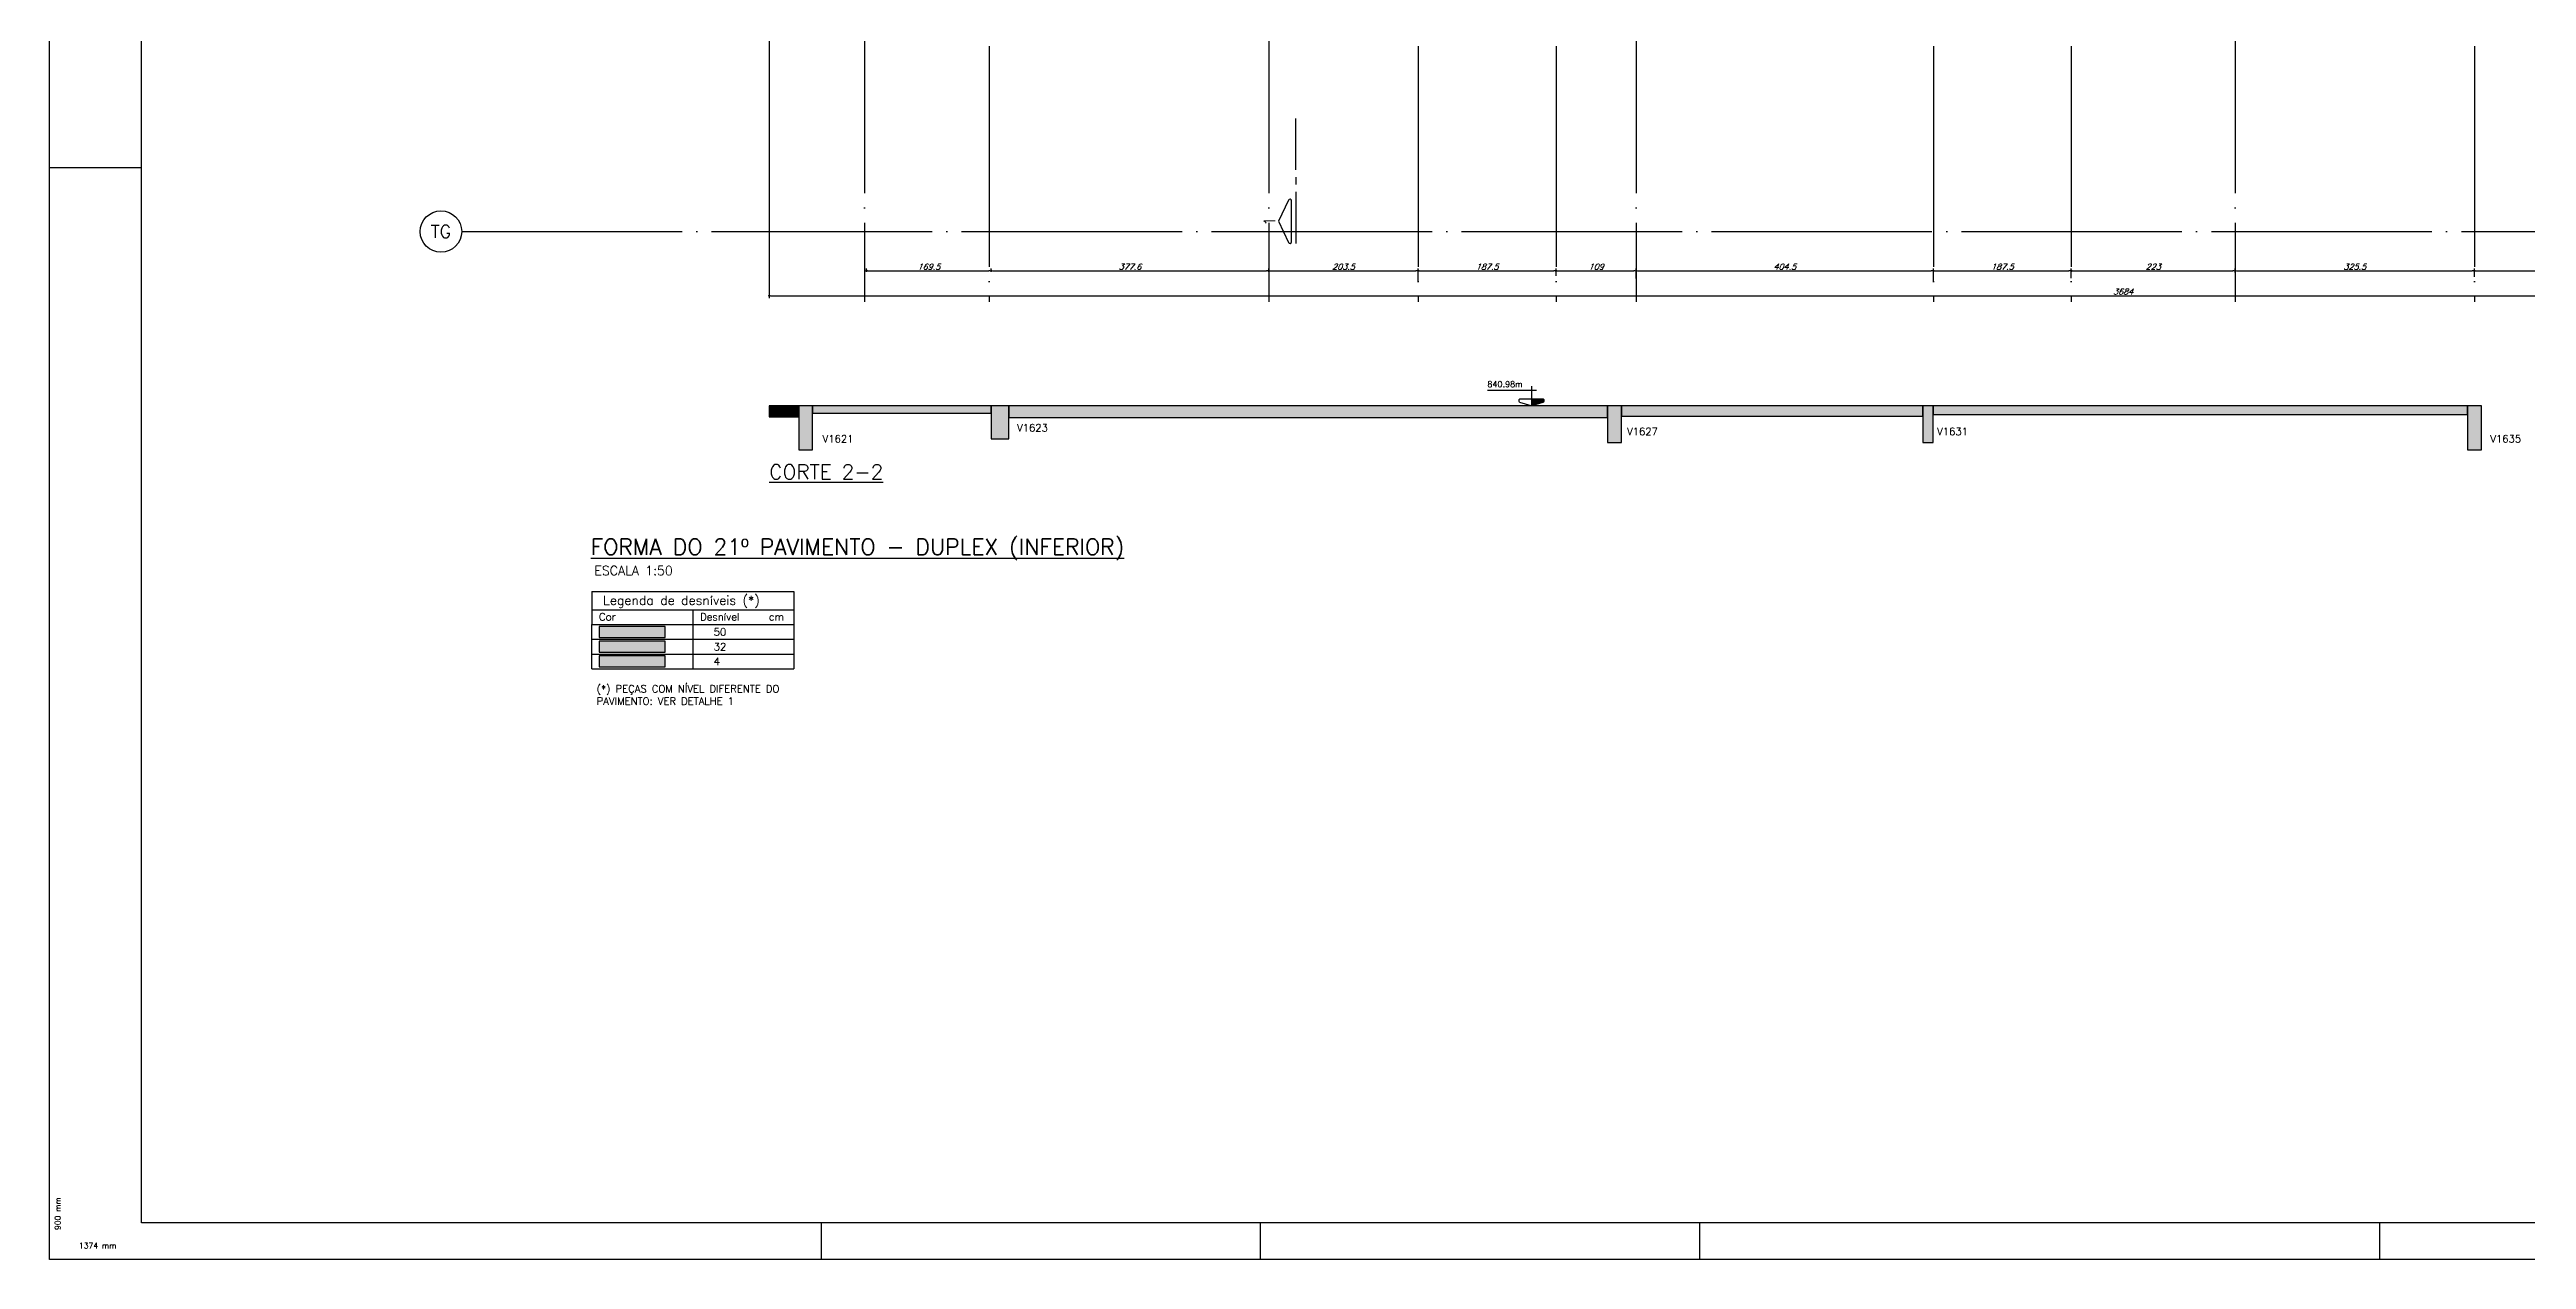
# Model space of a CAD drawing. Header units: millimetres. Extents: x -2368 to 4502, y -2283 to 2217.
# Drawn here: x -2368 to 1002, y -2283 to -638 of the extents above; entities that cross this region are included whole.
import ezdxf
from ezdxf.enums import TextEntityAlignment as Align

# ---------------------------------------------------------------- set-up
doc = ezdxf.new("R2010")
doc.units = ezdxf.units.MM
doc.header["$LTSCALE"] = 50
doc.linetypes.add('EIXO', pattern=[6.8, 6, -0.4, 0, -0.4])
for name, color, linetype in [('AR-TEXTO_REGUA 120_1-200', 4, 'Continuous'), ('F-AUX', 2, 'Continuous'), ('F-CORTE', 4, 'Continuous'), ('F-CORTE-INDICAÇÃO', 4, 'Continuous'), ('F-COTAS', 106, 'Continuous'), ('F-DESNIVEL-1', 254, 'Continuous'), ('F-EIXO', 12, 'EIXO'), ('F-MARGEM', 1, 'Continuous'), ('F-SOLIDO', 71, 'Continuous'), ('F-SOLIDO-CORTE', 71, 'Continuous'), ('F-TABELA-NÍVEIS', 1, 'Continuous'), ('F-TEXTO', 6, 'Continuous'), ('F-TEXTO-YELLOW', 2, 'Continuous')]:
    doc.layers.add(name, color=color, linetype=linetype)
doc.layers.add('F-DESNIVEL-2', color=7, linetype='Continuous', true_color=0xffd1e8)
doc.layers.add('F-DESNIVEL-3', color=7, linetype='Continuous', true_color=0xd5c7ff)
doc.styles.add('CP-TEXT-INCL', font='romans.shx', dxfattribs={"oblique": 20})
doc.styles.add('MCP', font='romans.shx')
doc.styles.add('REGUA-120-esc1_200', font='simplex.shx', dxfattribs={"height": 0.6})
doc.styles.add('ROMANS', font='romans.shx')
doc.dimstyles.new('CP-COTAS-50', dxfattribs={"dimscale": 0.64, "dimtxt": 12.5, "dimasz": 5, "dimexe": 5, "dimexo": 5, "dimgap": 2.5, "dimtad": 1, "dimdec": 1, "dimdsep": 46, "dimtxsty": 'CP-TEXT-INCL', "dimblk1": 'DOT', "dimblk2": 'DOT', "dimsah": 1, "dimcen": 9, "dimclrd": 256, "dimclre": 256, "dimclrt": 256, "dimadec": 0, "dimazin": 0, "dimtfac": 1, "dimtdec": 1, "dimtmove": 2, "dimatfit": 3, "dimldrblk": 'DOT', "dimfxl": 0, "dimtolj": 1, "dimarcsym": 0})

# ---------------------------------------------------------------- blocks, each defined once
blk = doc.blocks.new('*U8')
at = {"layer": 'F-CORTE-INDICAÇÃO'}
for p, q in [((-100, 0), (-170, 0)), ((-80, 0), (-90, 0)), ((-70, 0), (0, 0))]:
    blk.add_line(p, q, dxfattribs=at)
blk.add_lwpolyline([(-112, 6, 0.802585), (-111.2, 9.8), (-140, 23.3), (-168.8, 9.8, 0.802585), (-168, 6)], format="xyb", close=True, dxfattribs=at)
at = {"layer": 'F-CORTE-INDICAÇÃO', "style": 'ROMANS'}
blk.add_attdef('CORTE', text='', height=15, dxfattribs=at).set_placement((-140, 35.8), align=Align.MIDDLE_CENTER)
at = {"layer": 'F-CORTE-INDICAÇÃO', "color": 2, "style": 'ROMANS'}
blk.add_attdef('FOLHA', text='', height=12, dxfattribs=at).set_placement((-140, -10), align=Align.MIDDLE_CENTER)
blk = doc.blocks.new('*U19')
at = {"layer": 'F-EIXO'}
blk.add_line((0, 0), (0, -2828.6), dxfattribs=at)
at = {"layer": 'F-EIXO', "color": 2, "linetype": 'Continuous'}
blk.add_circle((0, 28.2), 28.2, dxfattribs=at)
at = {"layer": 'F-TEXTO', "style": 'ROMANS'}
blk.add_attdef('EIXO', text='', height=17.5, rotation=360, dxfattribs=at).set_placement((0, 28.2), align=Align.MIDDLE_CENTER)
blk = doc.blocks.new('*U20')
at = {"layer": 'F-EIXO'}
blk.add_line((0, 0), (0, -2728.6), dxfattribs=at)
at = {"layer": 'F-EIXO', "color": 2, "linetype": 'Continuous'}
blk.add_circle((0, 28.2), 28.2, dxfattribs=at)
at = {"layer": 'F-TEXTO', "style": 'ROMANS'}
blk.add_attdef('EIXO', text='', height=17.5, rotation=360, dxfattribs=at).set_placement((0, 28.2), align=Align.MIDDLE_CENTER)
blk = doc.blocks.new('*U21')
at = {"layer": 'F-EIXO'}
blk.add_line((0, 0), (0, -2828.6), dxfattribs=at)
at = {"layer": 'F-EIXO', "color": 2, "linetype": 'Continuous'}
blk.add_circle((0, 28.2), 28.2, dxfattribs=at)
at = {"layer": 'F-TEXTO', "style": 'ROMANS'}
blk.add_attdef('EIXO', text='', height=17.5, rotation=360, dxfattribs=at).set_placement((0, 28.2), align=Align.MIDDLE_CENTER)
blk = doc.blocks.new('*U16')
at = {"layer": 'F-EIXO'}
blk.add_line((0, 0), (4857.5, 0), dxfattribs=at)
at = {"layer": 'F-EIXO', "color": 2, "linetype": 'Continuous'}
blk.add_circle((-28.2, 0), 28.2, dxfattribs=at)
at = {"layer": 'F-TEXTO', "style": 'ROMANS'}
blk.add_attdef('EIXO', text='', height=17.5, dxfattribs=at).set_placement((-28.2, 0), align=Align.MIDDLE_CENTER)
blk = doc.blocks.new('_DOT')
at = {"color": 0, "linetype": 'ByBlock'}
blk.add_line((-0.5, 0), (-1, 0), dxfattribs=at)
at = {"color": 0, "linetype": 'ByBlock', "const_width": 0.5}
blk.add_lwpolyline([(-0.25, 0, 1), (0.25, 0, 1)], format="xyb", close=True, dxfattribs=at)
blk = doc.blocks.new('*D208')
at = {"layer": 'DEFPOINTS', "color": 0, "transparency": 16777216}
for p in [(-1389, -579), (2295, -855.5), (2295, -972.3)]:
    blk.add_point(p, dxfattribs=at)
at = {"layer": 'F-COTAS', "lineweight": -2, "transparency": 16777216}
for p, q in [((-1389, -582.2), (-1389, -975.5)), ((2295, -858.7), (2295, -975.5)), ((-1385.8, -972.3), (2291.8, -972.3))]:
    blk.add_line(p, q, dxfattribs=at)
at = {"layer": 'F-COTAS', "lineweight": -2, "transparency": 16777216, "xscale": 3.2, "yscale": 3.2, "zscale": 3.2, "rotation": 180}
blk.add_blockref('_DOT', (-1389, -972.3), dxfattribs=at)
at = {"layer": 'F-COTAS', "lineweight": -2, "transparency": 16777216, "xscale": 3.2, "yscale": 3.2, "zscale": 3.2}
blk.add_blockref('_DOT', (2295, -972.3), dxfattribs=at)
at = {"layer": 'F-COTAS', "transparency": 16777216, "insert": (453, -966.7), "char_height": 8, "attachment_point": 5, "style": 'CP-TEXT-INCL'}
blk.add_mtext('\\A1;3684', dxfattribs=at)
blk = doc.blocks.new('*D209')
at = {"layer": 'DEFPOINTS', "color": 0, "transparency": 16777216}
for p in [(-1256.6, -943.2), (-1087.1, -938.4), (-1087.1, -943.2)]:
    blk.add_point(p, dxfattribs=at)
at = {"layer": 'F-COTAS', "lineweight": -2, "transparency": 16777216}
for p, q in [((-1256.6, -940), (-1256.6, -935.2)), ((-1253.4, -938.4), (-1090.3, -938.4)), ((-1087.1, -940), (-1087.1, -935.2))]:
    blk.add_line(p, q, dxfattribs=at)
at = {"layer": 'F-COTAS', "lineweight": -2, "transparency": 16777216, "xscale": 3.2, "yscale": 3.2, "zscale": 3.2, "rotation": 180}
blk.add_blockref('_DOT', (-1256.6, -938.4), dxfattribs=at)
at = {"layer": 'F-COTAS', "lineweight": -2, "transparency": 16777216, "xscale": 3.2, "yscale": 3.2, "zscale": 3.2}
blk.add_blockref('_DOT', (-1087.1, -938.4), dxfattribs=at)
at = {"layer": 'F-COTAS', "transparency": 16777216, "insert": (-1171.9, -932.8), "char_height": 8, "attachment_point": 5, "style": 'CP-TEXT-INCL'}
blk.add_mtext('\\A1;169.5', dxfattribs=at)
blk = doc.blocks.new('*D210')
at = {"layer": 'DEFPOINTS', "color": 0, "transparency": 16777216}
for p in [(-1087.1, -943.2), (-709.5, -938.4), (-709.5, -940.9)]:
    blk.add_point(p, dxfattribs=at)
at = {"layer": 'F-COTAS', "lineweight": -2, "transparency": 16777216}
for p, q in [((-1087.1, -940), (-1087.1, -935.2)), ((-1083.9, -938.4), (-712.7, -938.4)), ((-709.5, -937.7), (-709.5, -935.2))]:
    blk.add_line(p, q, dxfattribs=at)
at = {"layer": 'F-COTAS', "lineweight": -2, "transparency": 16777216, "xscale": 3.2, "yscale": 3.2, "zscale": 3.2, "rotation": 180}
blk.add_blockref('_DOT', (-1087.1, -938.4), dxfattribs=at)
at = {"layer": 'F-COTAS', "lineweight": -2, "transparency": 16777216, "xscale": 3.2, "yscale": 3.2, "zscale": 3.2}
blk.add_blockref('_DOT', (-709.5, -938.4), dxfattribs=at)
at = {"layer": 'F-COTAS', "transparency": 16777216, "insert": (-898.3, -932.8), "char_height": 8, "attachment_point": 5, "style": 'CP-TEXT-INCL'}
blk.add_mtext('\\A1;377.6', dxfattribs=at)
blk = doc.blocks.new('*D211')
at = {"layer": 'DEFPOINTS', "color": 0, "transparency": 16777216}
for p in [(-709.5, -940.9), (-506, -938.4), (-506, -956.8)]:
    blk.add_point(p, dxfattribs=at)
at = {"layer": 'F-COTAS', "lineweight": -2, "transparency": 16777216}
for p, q in [((-709.5, -937.7), (-709.5, -935.2)), ((-706.3, -938.4), (-509.2, -938.4)), ((-506, -953.6), (-506, -935.2))]:
    blk.add_line(p, q, dxfattribs=at)
at = {"layer": 'F-COTAS', "lineweight": -2, "transparency": 16777216, "xscale": 3.2, "yscale": 3.2, "zscale": 3.2, "rotation": 180}
blk.add_blockref('_DOT', (-709.5, -938.4), dxfattribs=at)
at = {"layer": 'F-COTAS', "lineweight": -2, "transparency": 16777216, "xscale": 3.2, "yscale": 3.2, "zscale": 3.2}
blk.add_blockref('_DOT', (-506, -938.4), dxfattribs=at)
at = {"layer": 'F-COTAS', "transparency": 16777216, "insert": (-607.8, -932.8), "char_height": 8, "attachment_point": 5, "style": 'CP-TEXT-INCL'}
blk.add_mtext('\\A1;203.5', dxfattribs=at)
blk = doc.blocks.new('*D212')
at = {"layer": 'DEFPOINTS', "color": 0, "transparency": 16777216}
for p in [(-318.5, -938.4), (-506, -956.8), (-318.5, -948.4)]:
    blk.add_point(p, dxfattribs=at)
at = {"layer": 'F-COTAS', "lineweight": -2, "transparency": 16777216}
for p, q in [((-506, -953.6), (-506, -935.2)), ((-502.8, -938.4), (-321.7, -938.4)), ((-318.5, -945.2), (-318.5, -935.2))]:
    blk.add_line(p, q, dxfattribs=at)
at = {"layer": 'F-COTAS', "lineweight": -2, "transparency": 16777216, "xscale": 3.2, "yscale": 3.2, "zscale": 3.2, "rotation": 180}
blk.add_blockref('_DOT', (-506, -938.4), dxfattribs=at)
at = {"layer": 'F-COTAS', "lineweight": -2, "transparency": 16777216, "xscale": 3.2, "yscale": 3.2, "zscale": 3.2}
blk.add_blockref('_DOT', (-318.5, -938.4), dxfattribs=at)
at = {"layer": 'F-COTAS', "transparency": 16777216, "insert": (-412.3, -932.8), "char_height": 8, "attachment_point": 5, "style": 'CP-TEXT-INCL'}
blk.add_mtext('\\A1;187.5', dxfattribs=at)
blk = doc.blocks.new('*D213')
at = {"layer": 'DEFPOINTS', "color": 0, "transparency": 16777216}
for p in [(-209.5, -938.4), (-318.5, -948.4), (-209.5, -952.2)]:
    blk.add_point(p, dxfattribs=at)
at = {"layer": 'F-COTAS', "lineweight": -2, "transparency": 16777216}
for p, q in [((-318.5, -945.2), (-318.5, -935.2)), ((-315.3, -938.4), (-212.7, -938.4)), ((-209.5, -949), (-209.5, -935.2))]:
    blk.add_line(p, q, dxfattribs=at)
at = {"layer": 'F-COTAS', "lineweight": -2, "transparency": 16777216, "xscale": 3.2, "yscale": 3.2, "zscale": 3.2, "rotation": 180}
blk.add_blockref('_DOT', (-318.5, -938.4), dxfattribs=at)
at = {"layer": 'F-COTAS', "lineweight": -2, "transparency": 16777216, "xscale": 3.2, "yscale": 3.2, "zscale": 3.2}
blk.add_blockref('_DOT', (-209.5, -938.4), dxfattribs=at)
at = {"layer": 'F-COTAS', "transparency": 16777216, "insert": (-264, -932.8), "char_height": 8, "attachment_point": 5, "style": 'CP-TEXT-INCL'}
blk.add_mtext('\\A1;109', dxfattribs=at)
blk = doc.blocks.new('*D214')
at = {"layer": 'DEFPOINTS', "color": 0, "transparency": 16777216}
for p in [(195, -938.4), (-209.5, -952.2), (195, -955.3)]:
    blk.add_point(p, dxfattribs=at)
at = {"layer": 'F-COTAS', "lineweight": -2, "transparency": 16777216}
for p, q in [((-209.5, -949), (-209.5, -935.2)), ((-206.3, -938.4), (191.8, -938.4)), ((195, -952.1), (195, -935.2))]:
    blk.add_line(p, q, dxfattribs=at)
at = {"layer": 'F-COTAS', "lineweight": -2, "transparency": 16777216, "xscale": 3.2, "yscale": 3.2, "zscale": 3.2, "rotation": 180}
blk.add_blockref('_DOT', (-209.5, -938.4), dxfattribs=at)
at = {"layer": 'F-COTAS', "lineweight": -2, "transparency": 16777216, "xscale": 3.2, "yscale": 3.2, "zscale": 3.2}
blk.add_blockref('_DOT', (195, -938.4), dxfattribs=at)
at = {"layer": 'F-COTAS', "transparency": 16777216, "insert": (-7.3, -932.8), "char_height": 8, "attachment_point": 5, "style": 'CP-TEXT-INCL'}
blk.add_mtext('\\A1;404.5', dxfattribs=at)
blk = doc.blocks.new('*D215')
at = {"layer": 'DEFPOINTS', "color": 0, "transparency": 16777216}
for p in [(382.5, -938.4), (195, -955.3), (382.5, -951.5)]:
    blk.add_point(p, dxfattribs=at)
at = {"layer": 'F-COTAS', "lineweight": -2, "transparency": 16777216}
for p, q in [((195, -952.1), (195, -935.2)), ((198.2, -938.4), (379.3, -938.4)), ((382.5, -948.3), (382.5, -935.2))]:
    blk.add_line(p, q, dxfattribs=at)
at = {"layer": 'F-COTAS', "lineweight": -2, "transparency": 16777216, "xscale": 3.2, "yscale": 3.2, "zscale": 3.2, "rotation": 180}
blk.add_blockref('_DOT', (195, -938.4), dxfattribs=at)
at = {"layer": 'F-COTAS', "lineweight": -2, "transparency": 16777216, "xscale": 3.2, "yscale": 3.2, "zscale": 3.2}
blk.add_blockref('_DOT', (382.5, -938.4), dxfattribs=at)
at = {"layer": 'F-COTAS', "transparency": 16777216, "insert": (288.7, -932.8), "char_height": 8, "attachment_point": 5, "style": 'CP-TEXT-INCL'}
blk.add_mtext('\\A1;187.5', dxfattribs=at)
blk = doc.blocks.new('*D216')
at = {"layer": 'DEFPOINTS', "color": 0, "transparency": 16777216}
for p in [(605.5, -938.4), (382.5, -951.5), (605.5, -943.9)]:
    blk.add_point(p, dxfattribs=at)
at = {"layer": 'F-COTAS', "lineweight": -2, "transparency": 16777216}
for p, q in [((382.5, -948.3), (382.5, -935.2)), ((385.7, -938.4), (602.3, -938.4)), ((605.5, -940.7), (605.5, -935.2))]:
    blk.add_line(p, q, dxfattribs=at)
at = {"layer": 'F-COTAS', "lineweight": -2, "transparency": 16777216, "xscale": 3.2, "yscale": 3.2, "zscale": 3.2, "rotation": 180}
blk.add_blockref('_DOT', (382.5, -938.4), dxfattribs=at)
at = {"layer": 'F-COTAS', "lineweight": -2, "transparency": 16777216, "xscale": 3.2, "yscale": 3.2, "zscale": 3.2}
blk.add_blockref('_DOT', (605.5, -938.4), dxfattribs=at)
at = {"layer": 'F-COTAS', "transparency": 16777216, "insert": (494, -932.8), "char_height": 8, "attachment_point": 5, "style": 'CP-TEXT-INCL'}
blk.add_mtext('\\A1;223', dxfattribs=at)
blk = doc.blocks.new('*D217')
at = {"layer": 'DEFPOINTS', "color": 0, "transparency": 16777216}
for p in [(931, -938.4), (605.5, -943.9), (931, -949.9)]:
    blk.add_point(p, dxfattribs=at)
at = {"layer": 'F-COTAS', "lineweight": -2, "transparency": 16777216}
for p, q in [((605.5, -940.7), (605.5, -935.2)), ((608.7, -938.4), (927.8, -938.4)), ((931, -946.7), (931, -935.2))]:
    blk.add_line(p, q, dxfattribs=at)
at = {"layer": 'F-COTAS', "lineweight": -2, "transparency": 16777216, "xscale": 3.2, "yscale": 3.2, "zscale": 3.2, "rotation": 180}
blk.add_blockref('_DOT', (605.5, -938.4), dxfattribs=at)
at = {"layer": 'F-COTAS', "lineweight": -2, "transparency": 16777216, "xscale": 3.2, "yscale": 3.2, "zscale": 3.2}
blk.add_blockref('_DOT', (931, -938.4), dxfattribs=at)
at = {"layer": 'F-COTAS', "transparency": 16777216, "insert": (768.2, -932.8), "char_height": 8, "attachment_point": 5, "style": 'CP-TEXT-INCL'}
blk.add_mtext('\\A1;325.5', dxfattribs=at)
blk = doc.blocks.new('*D218')
at = {"layer": 'DEFPOINTS', "color": 0, "transparency": 16777216}
for p in [(1128, -938.4), (931, -949.9), (1128, -955.2)]:
    blk.add_point(p, dxfattribs=at)
at = {"layer": 'F-COTAS', "lineweight": -2, "transparency": 16777216}
for p, q in [((931, -946.7), (931, -935.2)), ((934.2, -938.4), (1124.8, -938.4)), ((1128, -952), (1128, -935.2))]:
    blk.add_line(p, q, dxfattribs=at)
at = {"layer": 'F-COTAS', "lineweight": -2, "transparency": 16777216, "xscale": 3.2, "yscale": 3.2, "zscale": 3.2, "rotation": 180}
blk.add_blockref('_DOT', (931, -938.4), dxfattribs=at)
at = {"layer": 'F-COTAS', "lineweight": -2, "transparency": 16777216, "xscale": 3.2, "yscale": 3.2, "zscale": 3.2}
blk.add_blockref('_DOT', (1128, -938.4), dxfattribs=at)
at = {"layer": 'F-COTAS', "transparency": 16777216, "insert": (1029.5, -932.8), "char_height": 8, "attachment_point": 5, "style": 'CP-TEXT-INCL'}
blk.add_mtext('\\A1;197', dxfattribs=at)
blk = doc.blocks.new('Nível - Vista')
at = {"layer": 'F-SOLIDO'}
blk.add_hatch(color=256, dxfattribs=at).paths.add_polyline_path([(0, 0.238), (-0.38, 0.238, 0.414214), (-0.42, 0.198), (-0.42, 0.148, 0.331206), (-0.391, 0.11), (-0.011, 0.002, 0.072993), (0, 0)])
at = {"layer": 'F-AUX', "color": 2}
for p, q in [((-0.168, 0.521), (1.493, 0.521)), ((0, 0.67), (0, 0))]:
    blk.add_line(p, q, dxfattribs=at)
blk.add_lwpolyline([(-0.011, 0.002, 0.146769), (0.011, 0.002), (0.391, 0.11, 0.331206), (0.42, 0.148), (0.42, 0.198, 0.414214), (0.38, 0.238), (-0.38, 0.238, 0.414214), (-0.42, 0.198), (-0.42, 0.148, 0.331206), (-0.391, 0.11), (-0.011, 0.002, 0.146769), (0.011, 0.002)], format="xyb", dxfattribs=at)
at = {"layer": 'F-TEXTO', "color": 3, "style": 'MCP'}
blk.add_attdef('NÍVEL', (0.19, 0.636), '', height=0.25, dxfattribs=at)
blk = doc.blocks.new('A0-1L_900')
at = {"layer": 'F-MARGEM', "color": 2}
for p, q in [((0, 29.7), (2.5, 29.7)), ((21, 1), (21, 0)), ((32.95, 0), (32.95, 1)), ((44.9, 1), (44.9, 0)), ((63.4, 1), (63.4, 0))]:
    blk.add_line(p, q, dxfattribs=at)
blk.add_lwpolyline([(0, 0), (0, 90), (137.4, 90), (137.4, 0)], close=True, dxfattribs=at)
at = {"layer": 'F-MARGEM', "color": 7}
blk.add_lwpolyline([(2.5, 89), (136.4, 89), (136.4, 1), (2.5, 1)], close=True, dxfattribs=at)
at = {"layer": 'F-MARGEM', "color": 1, "style": 'MCP'}
blk.add_text('900 mm', height=0.1524, rotation=90, dxfattribs=at).set_placement((0.3, 0.8))
blk.add_text('1374 mm', height=0.1524, dxfattribs=at).set_placement((0.8, 0.3))

msp = doc.modelspace()

# ---------------------------------------------------------------- hatches: boundary and pattern name
at = {"layer": 'F-COTAS'}
h = msp.add_hatch(dxfattribs=at)
h.set_pattern_fill('ANSI32', color=256)
h.paths.add_polyline_path([(-1053.945, -1159.453), (-1004.183, -1159.453), (-1004.183, -1144.453), (-1053.945, -1144.453)], flags=9)
h = msp.add_hatch(dxfattribs=at)
h.set_pattern_fill('ANSI32', color=256)
h.paths.add_polyline_path([(-1318.445, -1174.453), (-1271.541, -1174.453), (-1271.541, -1159.453), (-1318.445, -1159.453)], flags=9)
h = msp.add_hatch(dxfattribs=at)
h.set_pattern_fill('ANSI32', color=256)
h.paths.add_polyline_path([(-223.978, -1164.453), (-174.216, -1164.453), (-174.216, -1149.453), (-223.978, -1149.453)], flags=9)
h = msp.add_hatch(dxfattribs=at)
h.set_pattern_fill('ANSI32', color=256)
h.paths.add_polyline_path([(197.926, -1164.453), (244.831, -1164.453), (244.831, -1149.453), (197.926, -1149.453)], flags=9)
h = msp.add_hatch(dxfattribs=at)
h.set_pattern_fill('ANSI32', color=256)
h.paths.add_polyline_path([(950.618, -1174.453), (1000.38, -1174.453), (1000.38, -1159.453), (950.618, -1159.453)], flags=9)
h = msp.add_hatch(dxfattribs=at)
h.set_pattern_fill('ANSI32', color=256)
h.paths.add_polyline_path([(-1398, -1231.953), (-1208.714, -1231.953), (-1208.714, -1195.953), (-1398, -1195.953)], flags=9)
h = msp.add_hatch(dxfattribs=at)
h.set_pattern_fill('ANSI32', color=256)
h.paths.add_polyline_path([(-1641.622, -1335.682), (-984.591, -1335.682), (-984.591, -1296.307), (-1641.622, -1296.307)], flags=9)
h = msp.add_hatch(dxfattribs=at)
h.set_pattern_fill('ANSI32', color=256)
h.paths.add_polyline_path([(-1630.064, -1355.481), (-1501.79, -1355.481), (-1501.79, -1336.731), (-1630.064, -1336.731)], flags=9)
h = msp.add_hatch(dxfattribs=at)
h.set_pattern_fill('ANSI32', color=256)
h.paths.add_polyline_path([(-1622.056, -1405.153), (-1408.961, -1405.153), (-1408.961, -1380.153), (-1622.056, -1380.153)], flags=9)
h = msp.add_hatch(dxfattribs=at)
h.set_pattern_fill('ANSI32', color=256)
h.paths.add_polyline_path([(-1626.817, -1420.491), (-1598.484, -1420.491), (-1598.484, -1405.491), (-1626.817, -1405.491)], flags=9)
h = msp.add_hatch(dxfattribs=at)
h.set_pattern_fill('ANSI32', color=256)
h.paths.add_polyline_path([(-1490.15, -1425.134), (-1379.198, -1425.134), (-1379.198, -1402.277), (-1490.15, -1402.277)], flags=9)
h = msp.add_hatch(dxfattribs=at)
h.set_pattern_fill('ANSI32', color=256)
h.paths.add_polyline_path([(-1470.858, -1441.116), (-1449.668, -1441.116), (-1449.668, -1426.116), (-1470.858, -1426.116)], flags=9)
h = msp.add_hatch(dxfattribs=at)
h.set_pattern_fill('ANSI32', color=256)
h.paths.add_polyline_path([(-1470.858, -1461.116), (-1449.668, -1461.116), (-1449.668, -1446.116), (-1470.858, -1446.116)], flags=9)
h = msp.add_hatch(dxfattribs=at)
h.set_pattern_fill('ANSI32', color=256)
h.paths.add_polyline_path([(397.482, -1919.122), (415.857, -1921.989), (424.456, -1898.364), (406.081, -1895.497)], flags=9)
h = msp.add_hatch(dxfattribs=at)
h.set_pattern_fill('ANSI32', color=256)
h.paths.add_polyline_path([(754.459, -1919.122), (772.834, -1921.989), (781.433, -1898.364), (763.058, -1895.497)], flags=9)
h = msp.add_hatch(dxfattribs=at)
h.set_pattern_fill('ANSI32', color=256)
h.paths.add_polyline_path([(459.091, -1944.61), (477.466, -1947.476), (486.065, -1923.851), (467.69, -1920.985)], flags=9)
h = msp.add_hatch(dxfattribs=at)
h.set_pattern_fill('ANSI32', color=256)
h.paths.add_polyline_path([(338.656, -1974.296), (386.572, -1974.296), (386.572, -1955.546), (338.656, -1955.546)], flags=9)
h = msp.add_hatch(dxfattribs=at)
h.set_pattern_fill('ANSI32', color=256)
h.paths.add_polyline_path([(516.542, -1987.855), (532.667, -1990.721), (541.266, -1967.096), (525.141, -1964.23)], flags=9)
h = msp.add_hatch(dxfattribs=at)
h.set_pattern_fill('ANSI32', color=256)
h.paths.add_polyline_path([(642.025, -1987.855), (661.9, -1990.721), (670.499, -1967.096), (650.624, -1964.23)], flags=9)
h = msp.add_hatch(dxfattribs=at)
h.set_pattern_fill('ANSI32', color=256)
h.paths.add_polyline_path([(145.092, -2199.422), (878.187, -2199.422), (878.187, -2073.47), (145.092, -2073.47)], flags=9)
at = {"layer": 'F-SOLIDO-CORTE', "linetype": 'Continuous'}
for points in [[(-1389, -1121.953), (-1389, -1123.13), (-1389, -1130.868), (-1389, -1136.953), (-1385.663, -1136.953), (-1364.595, -1136.953), (-1349, -1136.953), (-1349, -1135.702), (-1349, -1127.801), (-1349, -1121.953), (-1364.595, -1121.953), (-1367.82, -1121.953)], [(-1342.975, -1121.953), (-1349, -1121.953), (-1349, -1128.885), (-1349, -1162.925), (-1349, -1181.953), (-1342.975, -1181.953), (-1340.779, -1181.953), (-1330, -1181.953), (-1330, -1175.02), (-1330, -1140.981), (-1330, -1121.953), (-1332.195, -1121.953)], [(-1148.158, -1121.953), (-1246.022, -1121.953), (-1254.168, -1121.953), (-1294.164, -1121.953), (-1330, -1121.953), (-1330, -1123.108), (-1330, -1128.781), (-1330, -1131.953), (-1294.164, -1131.953), (-1286.018, -1131.953), (-1246.022, -1131.953), (-1226.091, -1131.953), (-1128.227, -1131.953), (-1106.953, -1131.953), (-1087, -1131.953), (-1087, -1130.797), (-1087, -1125.124), (-1087.034, -1121.953), (-1106.953, -1121.953), (-1128.227, -1121.953)], [(-1087, -1127.152), (-1087, -1152.682), (-1087, -1166.953), (-1079.389, -1166.953), (-1076.616, -1166.953), (-1063, -1166.953), (-1063, -1161.753), (-1063, -1136.224), (-1063, -1121.953), (-1065.773, -1121.953), (-1079.389, -1121.953), (-1087, -1121.953)], [(-339.982, -1121.953), (-451.166, -1121.953), (-512.154, -1121.953), (-527.573, -1121.953), (-612.495, -1121.953), (-1063, -1121.953), (-1063, -1123.621), (-1063, -1132.471), (-1063, -1137.953), (-978.077, -1137.953), (-527.573, -1137.953), (-512.154, -1137.953), (-451.166, -1137.953), (-339.982, -1137.953), (-290.472, -1137.953), (-248.5, -1137.953), (-248.5, -1136.285), (-248.5, -1130.091), (-248.5, -1121.953), (-290.472, -1121.953)], [(-248.5, -1127.166), (-248.5, -1146.521), (-248.5, -1171.953), (-238.836, -1171.953), (-236.855, -1171.953), (-229.5, -1171.953), (-229.5, -1166.74), (-229.5, -1147.384), (-229.5, -1121.953), (-231.481, -1121.953), (-238.836, -1121.953), (-248.5, -1121.953)], [(-103.106, -1121.953), (-229.5, -1121.953), (-229.5, -1123.412), (-229.5, -1128.832), (-229.5, -1135.953), (-103.106, -1135.953), (-97.163, -1135.953), (-75.098, -1135.953), (-38.293, -1135.953), (98.357, -1135.953), (106.332, -1135.953), (180.5, -1135.953), (180.5, -1134.493), (180.5, -1128.382), (180.5, -1121.953), (106.332, -1121.953), (98.357, -1121.953), (61.551, -1121.953), (-75.098, -1121.953), (-81.041, -1121.953)], [(186.929, -1121.953), (180.5, -1121.953), (180.5, -1127.166), (180.5, -1148.991), (180.5, -1171.953), (186.929, -1171.953), (188.389, -1171.953), (194.5, -1171.953), (194.5, -1166.74), (194.5, -1144.915), (194.5, -1121.953), (193.04, -1121.953)], [(740.164, -1121.953), (631.223, -1121.953), (622.986, -1121.953), (588.503, -1121.953), (478.744, -1121.953), (440.01, -1121.953), (277.852, -1121.953), (194.5, -1121.953), (194.5, -1123.204), (194.5, -1128.442), (194.5, -1133.953), (277.852, -1133.953), (316.586, -1133.953), (478.744, -1133.953), (588.503, -1133.953), (596.74, -1133.953), (631.223, -1133.953), (740.164, -1133.953), (768.993, -1133.953), (921.5, -1133.953), (921.5, -1132.702), (921.5, -1127.464), (921.5, -1121.953), (892.671, -1121.953)], [(921.5, -1128.209), (921.5, -1154.398), (921.5, -1181.953), (930.226, -1181.953), (932.207, -1181.953), (940.5, -1181.953), (940.5, -1175.697), (940.5, -1149.507), (940.5, -1121.953), (938.519, -1121.953), (930.226, -1121.953), (921.5, -1121.953)]]:
    msp.add_hatch(color=256, dxfattribs=at).paths.add_polyline_path(points, flags=16)

# ---------------------------------------------------------------- linework, layer by layer
at = {"layer": 'F-CORTE', "linetype": 'Continuous'}
for p, q in [((-1389, -1121.953), (-1389, -1136.953)), ((-1148.158, -1121.953), (-1389, -1121.953)), ((-1389, -1136.953), (-1385.663, -1136.953)), ((-1385.663, -1136.953), (-1364.595, -1136.953)), ((-1364.595, -1136.953), (-1349, -1136.953)), ((-1349, -1136.953), (-1349, -1162.925)), ((-1330, -1140.981), (-1330, -1131.953)), ((-1330, -1131.953), (-1294.164, -1131.953)), ((-1330, -1175.02), (-1330, -1140.981)), ((-1294.164, -1131.953), (-1286.018, -1131.953)), ((-1286.018, -1131.953), (-1246.022, -1131.953)), ((-1246.022, -1131.953), (-1226.091, -1131.953)), ((-1226.091, -1131.953), (-1128.227, -1131.953)), ((-1087.034, -1121.953), (-1148.158, -1121.953)), ((-1128.227, -1131.953), (-1106.953, -1131.953)), ((-1106.953, -1131.953), (-1087, -1131.953)), ((-1079.389, -1121.953), (-1087, -1121.953)), ((-1087, -1131.953), (-1087, -1166.953)), ((-1065.773, -1121.953), (-1079.389, -1121.953)), ((-1063, -1121.953), (-1065.773, -1121.953)), ((-339.982, -1121.953), (-1063, -1121.953)), ((-1063, -1161.753), (-1063, -1137.953)), ((-1063, -1137.953), (-978.077, -1137.953)), ((-978.077, -1137.953), (-527.573, -1137.953)), ((-527.573, -1137.953), (-512.154, -1137.953)), ((-512.154, -1137.953), (-451.166, -1137.953)), ((-451.166, -1137.953), (-339.982, -1137.953)), ((-248.5, -1121.953), (-339.982, -1121.953)), ((-339.982, -1137.953), (-290.472, -1137.953)), ((-290.472, -1137.953), (-248.5, -1137.953)), ((-238.836, -1121.953), (-248.5, -1121.953)), ((-248.5, -1137.953), (-248.5, -1171.953)), ((-231.481, -1121.953), (-238.836, -1121.953)), ((-229.5, -1121.953), (-231.481, -1121.953)), ((-103.106, -1121.953), (-229.5, -1121.953)), ((-229.5, -1147.384), (-229.5, -1135.953)), ((-229.5, -1135.953), (-103.106, -1135.953)), ((180.5, -1121.953), (-103.106, -1121.953)), ((-103.106, -1135.953), (-97.163, -1135.953)), ((-97.163, -1135.953), (-75.098, -1135.953)), ((-75.098, -1135.953), (-38.293, -1135.953)), ((-38.293, -1135.953), (98.357, -1135.953)), ((98.357, -1135.953), (106.332, -1135.953)), ((106.332, -1135.953), (180.5, -1135.953)), ((186.929, -1121.953), (180.5, -1121.953)), ((180.5, -1135.953), (180.5, -1148.991)), ((194.5, -1121.953), (186.929, -1121.953)), ((740.164, -1121.953), (194.5, -1121.953)), ((194.5, -1144.915), (194.5, -1133.953)), ((194.5, -1133.953), (277.852, -1133.953)), ((194.5, -1166.74), (194.5, -1144.915)), ((277.852, -1133.953), (316.586, -1133.953)), ((316.586, -1133.953), (478.744, -1133.953)), ((478.744, -1133.953), (588.503, -1133.953)), ((588.503, -1133.953), (596.74, -1133.953)), ((596.74, -1133.953), (631.223, -1133.953)), ((631.223, -1133.953), (740.164, -1133.953)), ((921.5, -1121.953), (740.164, -1121.953)), ((740.164, -1133.953), (768.993, -1133.953)), ((768.993, -1133.953), (921.5, -1133.953)), ((930.226, -1121.953), (921.5, -1121.953)), ((921.5, -1133.953), (921.5, -1181.953)), ((938.519, -1121.953), (930.226, -1121.953)), ((940.5, -1121.953), (938.519, -1121.953)), ((940.5, -1149.507), (940.5, -1121.953)), ((-1349, -1162.925), (-1349, -1181.953)), ((-1330, -1181.953), (-1330, -1175.02)), ((-1087, -1166.953), (-1079.389, -1166.953)), ((-1079.389, -1166.953), (-1076.616, -1166.953)), ((-1076.616, -1166.953), (-1063, -1166.953)), ((-1063, -1166.953), (-1063, -1161.753)), ((-248.5, -1171.953), (-238.836, -1171.953)), ((-238.836, -1171.953), (-236.855, -1171.953)), ((-236.855, -1171.953), (-229.5, -1171.953)), ((-229.5, -1166.74), (-229.5, -1147.384)), ((-229.5, -1171.953), (-229.5, -1166.74)), ((180.5, -1148.991), (180.5, -1171.953)), ((180.5, -1171.953), (186.929, -1171.953)), ((186.929, -1171.953), (188.389, -1171.953)), ((188.389, -1171.953), (194.5, -1171.953)), ((194.5, -1171.953), (194.5, -1166.74)), ((940.5, -1175.697), (940.5, -1149.507)), ((940.5, -1181.953), (940.5, -1175.697)), ((-1349, -1181.953), (-1342.975, -1181.953)), ((-1342.975, -1181.953), (-1340.779, -1181.953)), ((-1340.779, -1181.953), (-1330, -1181.953)), ((921.5, -1181.953), (930.226, -1181.953)), ((930.226, -1181.953), (932.207, -1181.953)), ((932.207, -1181.953), (940.5, -1181.953))]:
    msp.add_line(p, q, dxfattribs=at)
at = {"layer": 'F-DESNIVEL-1'}
for points in [[(-1620.612, -1437.109), (-1530.612, -1437.109), (-1530.612, -1422.109)], [(-1620.612, -1437.109), (-1530.612, -1422.109), (-1620.612, -1422.109)], [(-1620.612, -1437.109), (-1620.612, -1422.109), (-1620.612, -1437.109)]]:
    msp.add_solid(points, dxfattribs=at)
at = {"layer": 'F-DESNIVEL-2'}
for points in [[(-1620.612, -1457.109), (-1530.612, -1457.109), (-1530.612, -1442.109)], [(-1620.612, -1457.109), (-1530.612, -1442.109), (-1620.612, -1442.109)], [(-1620.612, -1457.109), (-1620.612, -1442.109), (-1620.612, -1457.109)]]:
    msp.add_solid(points, dxfattribs=at)
at = {"layer": 'F-DESNIVEL-3'}
for points in [[(-1620.612, -1477.109), (-1530.612, -1477.109), (-1530.612, -1462.109)], [(-1620.612, -1477.109), (-1530.612, -1462.109), (-1620.612, -1462.109)], [(-1620.612, -1477.109), (-1620.612, -1462.109), (-1620.612, -1477.109)]]:
    msp.add_solid(points, dxfattribs=at)
at = {"layer": 'F-SOLIDO-CORTE', "linetype": 'Continuous'}
for points in [[(-1389, -1121.953), (-1389, -1123.13), (-1389, -1130.868), (-1389, -1136.953), (-1385.663, -1136.953), (-1364.596, -1136.953), (-1349, -1136.953), (-1349, -1135.702), (-1349, -1127.801), (-1349, -1121.953), (-1364.596, -1121.953), (-1367.819, -1121.953), (-1389, -1121.953)], [(-1342.975, -1121.953), (-1349, -1121.953), (-1349, -1128.885), (-1349, -1162.925), (-1349, -1181.953), (-1342.975, -1181.953), (-1340.779, -1181.953), (-1330, -1181.953), (-1330, -1175.02), (-1330, -1140.981), (-1330, -1121.953), (-1332.195, -1121.953), (-1342.975, -1121.953)], [(-1148.158, -1121.953), (-1246.022, -1121.953), (-1254.168, -1121.953), (-1294.164, -1121.953), (-1330, -1121.953), (-1330, -1123.108), (-1330, -1128.782), (-1330, -1131.953), (-1294.164, -1131.953), (-1286.018, -1131.953), (-1246.022, -1131.953), (-1226.091, -1131.953), (-1128.227, -1131.953), (-1106.953, -1131.953), (-1087, -1131.953), (-1087, -1130.797), (-1087, -1125.124), (-1087.034, -1121.953), (-1106.953, -1121.953), (-1128.227, -1121.953), (-1148.158, -1121.953)], [(-1087, -1127.152), (-1087, -1152.682), (-1087, -1166.953), (-1079.389, -1166.953), (-1076.616, -1166.953), (-1063, -1166.953), (-1063, -1161.753), (-1063, -1136.224), (-1063, -1121.953), (-1065.773, -1121.953), (-1079.389, -1121.953), (-1087, -1121.953), (-1087, -1127.152)], [(-339.982, -1121.953), (-451.166, -1121.953), (-512.154, -1121.953), (-527.573, -1121.953), (-612.495, -1121.953), (-1063, -1121.953), (-1063, -1123.621), (-1063, -1132.471), (-1063, -1137.953), (-978.077, -1137.953), (-527.573, -1137.953), (-512.154, -1137.953), (-451.166, -1137.953), (-339.982, -1137.953), (-290.472, -1137.953), (-248.5, -1137.953), (-248.5, -1136.285), (-248.5, -1130.091), (-248.5, -1121.953), (-290.472, -1121.953), (-339.982, -1121.953)], [(-248.5, -1127.166), (-248.5, -1146.521), (-248.5, -1171.953), (-238.836, -1171.953), (-236.855, -1171.953), (-229.5, -1171.953), (-229.5, -1166.74), (-229.5, -1147.384), (-229.5, -1121.953), (-231.481, -1121.953), (-238.836, -1121.953), (-248.5, -1121.953), (-248.5, -1127.166)], [(-103.106, -1121.953), (-229.5, -1121.953), (-229.5, -1123.413), (-229.5, -1128.832), (-229.5, -1135.953), (-103.106, -1135.953), (-97.163, -1135.953), (-75.098, -1135.953), (-38.293, -1135.953), (98.357, -1135.953), (106.332, -1135.953), (180.5, -1135.953), (180.5, -1134.493), (180.5, -1128.382), (180.5, -1121.953), (106.332, -1121.953), (98.357, -1121.953), (61.551, -1121.953), (-75.098, -1121.953), (-81.041, -1121.953), (-103.106, -1121.953)], [(186.929, -1121.953), (180.5, -1121.953), (180.5, -1127.166), (180.5, -1148.991), (180.5, -1171.953), (186.929, -1171.953), (188.389, -1171.953), (194.5, -1171.953), (194.5, -1166.74), (194.5, -1144.915), (194.5, -1121.953), (193.04, -1121.953), (186.929, -1121.953)], [(740.164, -1121.953), (631.223, -1121.953), (622.986, -1121.953), (588.503, -1121.953), (478.744, -1121.953), (440.01, -1121.953), (277.852, -1121.953), (194.5, -1121.953), (194.5, -1123.204), (194.5, -1128.442), (194.5, -1133.953), (277.852, -1133.953), (316.586, -1133.953), (478.744, -1133.953), (588.503, -1133.953), (596.74, -1133.953), (631.223, -1133.953), (740.164, -1133.953), (768.993, -1133.953), (921.5, -1133.953), (921.5, -1132.702), (921.5, -1127.464), (921.5, -1121.953), (892.671, -1121.953), (740.164, -1121.953)], [(921.5, -1128.209), (921.5, -1154.398), (921.5, -1181.953), (930.226, -1181.953), (932.207, -1181.953), (940.5, -1181.953), (940.5, -1175.697), (940.5, -1149.507), (940.5, -1121.953), (938.519, -1121.953), (930.226, -1121.953), (921.5, -1121.953), (921.5, -1128.209)]]:
    msp.add_lwpolyline(points, dxfattribs=at)
at = {"layer": 'F-TABELA-NÍVEIS'}
for p, q in [((-1630.612, -1374.609), (-1630.612, -1419.609)), ((-1630.612, -1374.609), (-1355.612, -1374.609)), ((-1355.612, -1374.609), (-1355.612, -1399.609)), ((-1630.612, -1399.609), (-1355.612, -1399.609)), ((-1493.112, -1399.609), (-1493.112, -1419.609)), ((-1355.612, -1399.609), (-1355.612, -1419.609)), ((-1630.612, -1419.609), (-1355.612, -1419.609)), ((-1630.612, -1439.609), (-1630.612, -1419.609)), ((-1630.612, -1439.609), (-1355.612, -1439.609)), ((-1630.612, -1459.609), (-1630.612, -1439.609)), ((-1530.612, -1422.109), (-1620.612, -1422.109)), ((-1620.612, -1422.109), (-1620.612, -1437.109)), ((-1620.612, -1437.109), (-1530.612, -1437.109)), ((-1530.612, -1442.109), (-1620.612, -1442.109)), ((-1620.612, -1442.109), (-1620.612, -1457.109)), ((-1530.612, -1437.109), (-1530.612, -1422.109)), ((-1530.612, -1457.109), (-1530.612, -1442.109)), ((-1493.112, -1419.609), (-1493.112, -1439.609)), ((-1493.112, -1439.609), (-1493.112, -1459.609)), ((-1355.612, -1419.609), (-1355.612, -1439.609)), ((-1355.612, -1439.609), (-1355.612, -1459.609)), ((-1630.612, -1459.609), (-1355.612, -1459.609)), ((-1630.612, -1479.609), (-1630.612, -1459.609)), ((-1630.612, -1479.609), (-1355.612, -1479.609)), ((-1620.612, -1457.109), (-1530.612, -1457.109)), ((-1530.612, -1462.109), (-1620.612, -1462.109)), ((-1620.612, -1462.109), (-1620.612, -1477.109)), ((-1620.612, -1477.109), (-1530.612, -1477.109)), ((-1530.612, -1477.109), (-1530.612, -1462.109)), ((-1493.112, -1459.609), (-1493.112, -1479.609)), ((-1355.612, -1459.609), (-1355.612, -1479.609))]:
    msp.add_line(p, q, dxfattribs=at)

# ---------------------------------------------------------------- block references
ref = msp.add_blockref('Nível - Vista', (-351.97, -1122.02), dxfattribs=dict(xscale=-40, yscale=40, zscale=40))
ref.add_attrib('NÍVEL', '840.98m', (-411.952, -1096.59), dxfattribs={"layer": 'F-TEXTO', "color": 3, "height": 8, "style": 'MCP'})
at = {"layer": 'F-CORTE-INDICAÇÃO', "linetype": 'Continuous'}
ref = msp.add_blockref('*U8', (-672.644, -731.118), dxfattribs=dict(at, rotation=90))
ref.add_attrib('CORTE', '1', dxfattribs={"height": 15, "rotation": 90, "style": 'ROMANS'}).set_placement((-708.408, -871.118), align=Align.MIDDLE_CENTER)
at = {"layer": 'F-EIXO', "linetype": 'Continuous'}
for name, p, values in [('*U19', (-1259.5, 1847.82), {'EIXO': '3'}), ('*U19', (-709.5, 1847.82), {'EIXO': 'Y1'}), ('*U21', (-209.5, 1847.82), {'EIXO': '4'}), ('*U21', (605.5, 1847.82), {'EIXO': '5'}), ('*U20', (-1090, 1747.82), {'EIXO': 'T1'}), ('*U20', (-506, 1747.82), {'EIXO': "T2'"}), ('*U20', (-318.5, 1747.82), {'EIXO': 'T2'}), ('*U20', (195, 1747.82), {'EIXO': "T3'"}), ('*U20', (382.5, 1747.82), {'EIXO': 'T3'}), ('*U20', (931, 1747.82), {'EIXO': "T4'"}), ('*U16', (-1807.517, -885), {'EIXO': 'TG'})]:
    msp.add_blockref(name, p, dxfattribs=at).add_auto_attribs(values)
at = {"layer": 'F-MARGEM', "linetype": 'Continuous', "xscale": 50, "yscale": 50, "zscale": 50}
msp.add_blockref('A0-1L_900', (-2368.283, -2282.993), dxfattribs=at)

# ---------------------------------------------------------------- texts
at = {"layer": 'AR-TEXTO_REGUA 120_1-200', "color": 2, "style": 'REGUA-120-esc1_200'}
msp.add_text('ESCALA 1:50', height=12.5, dxfattribs=at).set_placement((-1626.939, -1352.356))
at = {"layer": 'F-CORTE', "color": 6, "linetype": 'Continuous', "style": 'MCP'}
msp.add_text('%%UCORTE 2-2', height=20, dxfattribs=at).set_placement((-1389, -1221.953))
at = {"layer": 'F-TABELA-NÍVEIS', "color": 3, "style": 'MCP'}
msp.add_text('Legenda de desníveis (*)', height=12.5, dxfattribs=at).set_placement((-1615.137, -1392.812))
at = {"layer": 'F-TABELA-NÍVEIS', "color": 2, "style": 'MCP'}
for s, p in [('Cor', (-1620.612, -1413.984)), ('Desnível', (-1483.112, -1413.984)), ('cm', (-1389.576, -1413.984)), ('50', (-1464.653, -1434.609)), ('32', (-1464.653, -1454.609)), ('4', (-1464.653, -1474.609))]:
    msp.add_text(s, height=10, dxfattribs=at).set_placement(p)
at = {"layer": 'F-TABELA-NÍVEIS', "style": 'MCP'}
msp.add_text('4', height=10, dxfattribs=at).set_placement((-1464.653, -1474.609))
at = {"layer": 'F-TABELA-NÍVEIS', "color": 2, "insert": (-1623.878, -1501.924), "char_height": 10, "width": 276.95934, "attachment_point": 1, "style": 'MCP'}
msp.add_mtext('(*) PEÇAS COM NÍVEL DIFERENTE DO PAVIMENTO: VER DETALHE 1', dxfattribs=at)
at = {"layer": 'F-TEXTO', "style": 'ROMANS'}
msp.add_text('%%UFORMA DO 21º PAVIMENTO - DUPLEX (INFERIOR)', height=21.875, dxfattribs=at).set_placement((-1631.778, -1324.744))
at = {"layer": 'F-TEXTO-YELLOW', "linetype": 'Continuous', "style": 'MCP'}
for s, p in [('V1621', (-1316.422, -1171.953)), ('V1623', (-1051.922, -1156.953)), ('V1627', (-221.954, -1161.953)), ('V1631', (199.95, -1161.953)), ('V1635', (952.642, -1171.953))]:
    msp.add_text(s, height=10, dxfattribs=at).set_placement(p)

# ---------------------------------------------------------------- dimensions: what is measured, and where the dimension line sits
at = {"layer": 'F-COTAS'}
for base, p1, p2, picture, middle in [((2295, -972.319), (-1389, -579), (2295, -855.53), '*D208', (453, -966.719)), ((-1087.105, -938.39), (-1256.605, -943.228), (-1087.105, -943.228), '*D209', (-1171.855, -932.79)), ((-709.5, -938.39), (-1087.105, -943.228), (-709.5, -940.861), '*D210', (-898.302, -932.79)), ((-506, -938.39), (-709.5, -940.861), (-506, -956.77), '*D211', (-607.75, -932.79)), ((-318.5, -938.39), (-506, -956.77), (-318.5, -948.431), '*D212', (-412.25, -932.79)), ((-209.5, -938.39), (-318.5, -948.431), (-209.5, -952.219), '*D213', (-264, -932.79)), ((195, -938.39), (-209.5, -952.219), (195, -955.263), '*D214', (-7.25, -932.79)), ((382.5, -938.39), (195, -955.263), (382.5, -951.475), '*D215', (288.75, -932.79)), ((605.5, -938.39), (382.5, -951.475), (605.5, -943.883), '*D216', (494, -932.79)), ((931, -938.39), (605.5, -943.883), (931, -949.943), '*D217', (768.25, -932.79)), ((1128, -938.39), (931, -949.943), (1128, -955.246), '*D218', (1029.5, -932.79))]:
    dim = msp.add_linear_dim(base=base, p1=p1, p2=p2, dimstyle='CP-COTAS-50', dxfattribs=at)
    dim.commit()
    dim.dimension.update_dxf_attribs({"geometry": picture, "text_midpoint": middle})

doc.saveas('drawing.dxf')
